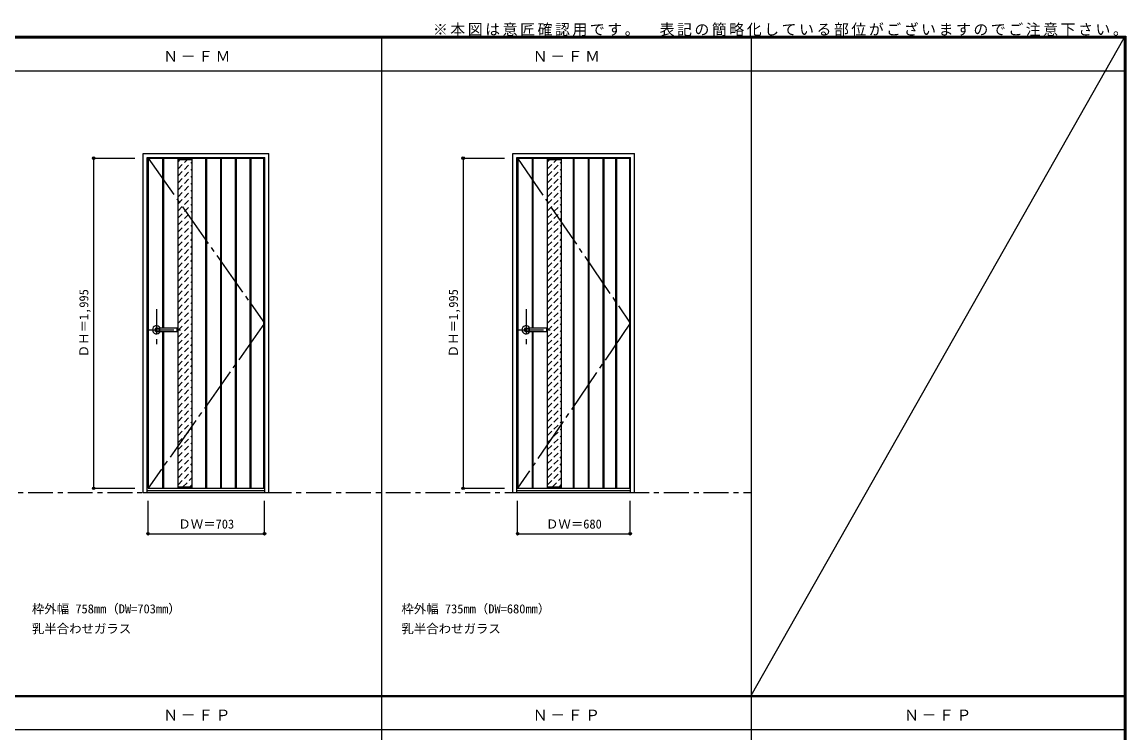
# Model space of a CAD drawing. Units: millimetres, scale not verified. Extents: x -6000 to 5700, y -4307 to 4260.
# Drawn here: x -966 to 5700, y -36 to 4260 of the extents above; entities that cross this region are included whole.
import ezdxf
from ezdxf.enums import TextEntityAlignment as Align

# ---------------------------------------------------------------- set-up
doc = ezdxf.new("R2010")
doc.units = ezdxf.units.MM
doc.header["$LTSCALE"] = 30
doc.header["$PDMODE"] = 32
doc.header["$PDSIZE"] = 15
for name, pattern in [('CHAIN1', [8, 5, -1, 1, -1]), ('CHAIN2', [12, 9, -1, 1, -1]), ('DASHED1', [1.8, 1.2, -0.6])]:
    doc.linetypes.add(name, pattern=pattern)
for name, color, linetype in [('0-1_通り芯', 4, 'CHAIN1'), ('0-2_扉', 3, 'Continuous'), ('0-3_仕上げ', 3, 'Continuous'), ('0-4_枠', 3, 'Continuous'), ('0-5_レバー', 3, 'Continuous'), ('0-7_', 7, 'CHAIN2'), ('0-A_文字', 7, 'Continuous'), ('0-B_寸法', 7, 'Continuous'), ('0-C_ハッチ', 4, 'DASHED1'), ('F-1_枠', 6, 'Continuous'), ('F-A_文字', 7, 'Continuous')]:
    doc.layers.add(name, color=color, linetype=linetype)
doc.styles.add('ＭＳ ゴシック', font='')
doc.styles.get('ＭＳ ゴシック').set_extended_font_data('MS Gothic')

msp = doc.modelspace()

# ---------------------------------------------------------------- linework, layer by layer
at = {"layer": '0-1_通り芯'}
for p, q in [((-154.2, 2524.5), (-154.2, 2314.5)), ((2077.4, 2524.5), (2077.4, 2314.5)), ((-199.2, 2400.5), (-9.2, 2400.5)), ((2032.4, 2400.5), (2222.4, 2400.5))]:
    msp.add_line(p, q, dxfattribs=at)
at = {"layer": '0-1_通り芯', "color": 7}
msp.add_line((-5490, 1418), (3436.4, 1418), dxfattribs=at)
at = {"layer": '0-2_扉'}
for p, q in [((-205.2, 3438), (497.8, 3438)), ((-205.2, 1443), (-205.2, 3438)), ((497.8, 1443), (497.8, 3438)), ((2026.4, 3438), (2706.4, 3438)), ((2026.4, 1443), (2026.4, 3438)), ((2706.4, 1443), (2706.4, 3438)), ((-205.2, 1443), (497.8, 1443)), ((2026.4, 1443), (2706.4, 1443))]:
    msp.add_line(p, q, dxfattribs=at)
at = {"layer": '0-3_仕上げ'}
for p, q in [((-202.2, 1443), (-202.2, 3438)), ((-115.2, 2412), (-115.2, 3438)), ((-110.2, 2412), (-110.2, 3438)), ((143.8, 1443), (143.8, 3438)), ((148.8, 1443), (148.8, 3438)), ((233.8, 1443), (233.8, 3438)), ((238.8, 1443), (238.8, 3438)), ((323.8, 1443), (323.8, 3438)), ((328.8, 1443), (328.8, 3438)), ((411.8, 1443), (411.8, 3438)), ((416.8, 1443), (416.8, 3438)), ((494.8, 1443), (494.8, 3438)), ((2029.4, 1443), (2029.4, 3438)), ((2116.4, 2412), (2116.4, 3438)), ((2121.4, 2412), (2121.4, 3438)), ((2363.9, 1443), (2363.9, 3438)), ((2368.9, 1443), (2368.9, 3438)), ((2453.9, 1443), (2453.9, 3438)), ((2458.9, 1443), (2458.9, 3438)), ((2543.9, 1443), (2543.9, 3438)), ((2548.9, 1443), (2548.9, 3438)), ((2620.4, 1443), (2620.4, 3438)), ((2625.4, 1443), (2625.4, 3438)), ((2703.4, 1443), (2703.4, 3438)), ((-115.2, 1443), (-115.2, 2389)), ((-110.2, 1443), (-110.2, 2389)), ((2116.4, 1443), (2116.4, 2389)), ((2121.4, 1443), (2121.4, 2389))]:
    msp.add_line(p, q, dxfattribs=at)
at = {"layer": '0-3_仕上げ', "color": 7}
for p, q in [((-24.2, 1443), (-24.2, 3438)), ((-24.2, 3430), (60.8, 3430)), ((60.8, 1443), (60.8, 3438)), ((2207.4, 1443), (2207.4, 3438)), ((2207.4, 3430), (2292.4, 3430)), ((2292.4, 1443), (2292.4, 3438)), ((-24.2, 1451), (60.8, 1451)), ((2207.4, 1451), (2292.4, 1451))]:
    msp.add_line(p, q, dxfattribs=at)
at = {"layer": '0-4_枠'}
for p, q in [((-234.2, 3465), (523.8, 3465)), ((-234.2, 1418), (-234.2, 3465)), ((-210.2, 3441), (499.8, 3441)), ((-210.2, 1418), (-210.2, 3441)), ((499.8, 1418), (499.8, 3441)), ((523.8, 1418), (523.8, 3465)), ((1997.4, 3465), (2732.4, 3465)), ((1997.4, 1418), (1997.4, 3465)), ((2021.4, 3441), (2708.4, 3441)), ((2021.4, 1418), (2021.4, 3441)), ((2708.4, 1418), (2708.4, 3441)), ((2732.4, 1418), (2732.4, 3465)), ((-234.2, 1418), (523.8, 1418)), ((-210.2, 1430), (499.8, 1430)), ((1997.4, 1418), (2732.4, 1418)), ((2021.4, 1430), (2708.4, 1430))]:
    msp.add_line(p, q, dxfattribs=at)
at = {"layer": '0-5_レバー'}
for p, q in [((-154.2, 2410), (-135.2, 2410)), ((-135.2, 2411), (-134.2, 2412)), ((-135.2, 2390), (-135.2, 2411)), ((-134.2, 2412), (-30.2, 2412)), ((-29.2, 2411), (-30.2, 2412)), ((-29.2, 2390), (-29.2, 2411)), ((2077.4, 2410), (2096.4, 2410)), ((2096.4, 2411), (2097.4, 2412)), ((2096.4, 2390), (2096.4, 2411)), ((2097.4, 2412), (2201.4, 2412)), ((2202.4, 2411), (2201.4, 2412)), ((2202.4, 2390), (2202.4, 2411)), ((-154.2, 2391), (-135.2, 2391)), ((-135.2, 2390), (-134.2, 2389)), ((-30.2, 2389), (-134.2, 2389)), ((-29.2, 2390), (-30.2, 2389)), ((2077.4, 2391), (2096.4, 2391)), ((2096.4, 2390), (2097.4, 2389)), ((2201.4, 2389), (2097.4, 2389)), ((2202.4, 2390), (2201.4, 2389))]:
    msp.add_line(p, q, dxfattribs=at)
at = {"layer": '0-5_レバー', "color": 4}
for p, q in [((-134.2, 2389), (-134.2, 2412)), ((-30.2, 2412), (-30.2, 2389)), ((2097.4, 2389), (2097.4, 2412)), ((2201.4, 2412), (2201.4, 2389))]:
    msp.add_line(p, q, dxfattribs=at)
for centre, radius, start, end in [((-154.2, 2400.5), 24.55, 27.93255, 332.06745), ((-154.2, 2400.5), 11, 59.72736, 300.27264), ((2077.4, 2400.5), 24.55, 27.93255, 332.06745), ((2077.4, 2400.5), 11, 59.72736, 300.27264)]:
    msp.add_arc(centre, radius, start, end, dxfattribs=at)
at = {"layer": '0-5_レバー'}
for centre in [(-154.2, 2400.5), (2077.4, 2400.5)]:
    msp.add_arc(centre, 9.5, 90, 270, dxfattribs=at)
at = {"layer": '0-7_'}
for p, q in [((-205.2, 3438), (497.8, 2440.5)), ((2026.4, 3438), (2706.4, 2440.5)), ((497.8, 2440.5), (-205.2, 1443)), ((2706.4, 2440.5), (2026.4, 1443))]:
    msp.add_line(p, q, dxfattribs=at)
at = {"layer": '0-B_寸法', "color": 4}
for p, q in [((-534.2, 3438), (-284.2, 3438)), ((-534.2, 3438), (-534.2, 1443)), ((1697.4, 3438), (1947.4, 3438)), ((1697.4, 3438), (1697.4, 1443)), ((-534.2, 1443), (-284.2, 1443)), ((1697.4, 1443), (1947.4, 1443)), ((-205.2, 1168), (-205.2, 1368)), ((497.8, 1168), (497.8, 1368)), ((2026.4, 1168), (2026.4, 1368)), ((2706.4, 1168), (2706.4, 1368)), ((-205.2, 1168), (497.8, 1168)), ((2026.4, 1168), (2706.4, 1168))]:
    msp.add_line(p, q, dxfattribs=at)
at = {"layer": '0-B_寸法'}
for p in [(-534.2, 3438), (1697.4, 3438), (-534.2, 1443), (1697.4, 1443), (-205.2, 1168), (497.8, 1168), (2026.4, 1168), (2706.4, 1168)]:
    msp.add_point(p, dxfattribs=at)
at = {"layer": '0-C_ハッチ'}
for p, q in [((-24.2, 3373.81), (31.99, 3430)), ((-24.2, 3416.23), (-10.43, 3430)), ((-24.2, 3331.38), (60.8, 3416.38)), ((2207.4, 3373.81), (2263.59, 3430)), ((2207.4, 3416.23), (2221.17, 3430)), ((2207.4, 3331.38), (2292.4, 3416.38)), ((-24.2, 3288.95), (60.8, 3373.95)), ((2207.4, 3288.95), (2292.4, 3373.95)), ((-24.2, 3246.53), (60.8, 3331.53)), ((-24.2, 3204.1), (60.8, 3289.1)), ((2207.4, 3246.53), (2292.4, 3331.53)), ((2207.4, 3204.1), (2292.4, 3289.1)), ((-24.2, 3161.68), (60.8, 3246.68)), ((-24.2, 3119.25), (60.8, 3204.25)), ((2207.4, 3161.68), (2292.4, 3246.68)), ((2207.4, 3119.25), (2292.4, 3204.25)), ((-24.2, 3076.82), (60.8, 3161.82)), ((2207.4, 3076.82), (2292.4, 3161.82)), ((-24.2, 3034.4), (60.8, 3119.4)), ((-24.2, 2991.97), (60.8, 3076.97)), ((2207.4, 3034.4), (2292.4, 3119.4)), ((2207.4, 2991.97), (2292.4, 3076.97)), ((-24.2, 2949.54), (60.8, 3034.54)), ((2207.4, 2949.54), (2292.4, 3034.54)), ((-24.2, 2907.12), (60.8, 2992.12)), ((-24.2, 2864.69), (60.8, 2949.69)), ((2207.4, 2907.12), (2292.4, 2992.12)), ((2207.4, 2864.69), (2292.4, 2949.69)), ((-24.2, 2822.26), (60.8, 2907.26)), ((2207.4, 2822.26), (2292.4, 2907.26)), ((-24.2, 2779.84), (60.8, 2864.84)), ((-24.2, 2737.41), (60.8, 2822.41)), ((2207.4, 2779.84), (2292.4, 2864.84)), ((2207.4, 2737.41), (2292.4, 2822.41)), ((-24.2, 2694.98), (60.8, 2779.98)), ((-24.2, 2652.56), (60.8, 2737.56)), ((2207.4, 2694.98), (2292.4, 2779.98)), ((2207.4, 2652.56), (2292.4, 2737.56)), ((-24.2, 2610.13), (60.8, 2695.13)), ((2207.4, 2610.13), (2292.4, 2695.13)), ((-24.2, 2567.71), (60.8, 2652.71)), ((-24.2, 2525.28), (60.8, 2610.28)), ((2207.4, 2567.71), (2292.4, 2652.71)), ((2207.4, 2525.28), (2292.4, 2610.28)), ((-24.2, 2482.85), (60.8, 2567.85)), ((2207.4, 2482.85), (2292.4, 2567.85)), ((-24.2, 2440.43), (60.8, 2525.43)), ((-24.2, 2398), (60.8, 2483)), ((2207.4, 2440.43), (2292.4, 2525.43)), ((2207.4, 2398), (2292.4, 2483)), ((-24.2, 2355.57), (60.8, 2440.57)), ((2207.4, 2355.57), (2292.4, 2440.57)), ((-24.2, 2313.15), (60.8, 2398.15)), ((-24.2, 2270.72), (60.8, 2355.72)), ((2207.4, 2313.15), (2292.4, 2398.15)), ((2207.4, 2270.72), (2292.4, 2355.72)), ((-24.2, 2228.29), (60.8, 2313.29)), ((-24.2, 2185.87), (60.8, 2270.87)), ((2207.4, 2228.29), (2292.4, 2313.29)), ((2207.4, 2185.87), (2292.4, 2270.87)), ((-24.2, 2143.44), (60.8, 2228.44)), ((2207.4, 2143.44), (2292.4, 2228.44)), ((-24.2, 2101.02), (60.8, 2186.02)), ((-24.2, 2058.59), (60.8, 2143.59)), ((2207.4, 2101.02), (2292.4, 2186.02)), ((2207.4, 2058.59), (2292.4, 2143.59)), ((-24.2, 2016.16), (60.8, 2101.16)), ((2207.4, 2016.16), (2292.4, 2101.16)), ((-24.2, 1973.74), (60.8, 2058.74)), ((-24.2, 1931.31), (60.8, 2016.31)), ((2207.4, 1973.74), (2292.4, 2058.74)), ((2207.4, 1931.31), (2292.4, 2016.31)), ((-24.2, 1888.88), (60.8, 1973.88)), ((2207.4, 1888.88), (2292.4, 1973.88)), ((-24.2, 1846.46), (60.8, 1931.46)), ((-24.2, 1804.03), (60.8, 1889.03)), ((2207.4, 1846.46), (2292.4, 1931.46)), ((2207.4, 1804.03), (2292.4, 1889.03)), ((-24.2, 1761.6), (60.8, 1846.6)), ((-24.2, 1719.18), (60.8, 1804.18)), ((2207.4, 1761.6), (2292.4, 1846.6)), ((2207.4, 1719.18), (2292.4, 1804.18)), ((-24.2, 1676.75), (60.8, 1761.75)), ((2207.4, 1676.75), (2292.4, 1761.75)), ((-24.2, 1634.32), (60.8, 1719.32)), ((-24.2, 1591.9), (60.8, 1676.9)), ((2207.4, 1634.32), (2292.4, 1719.32)), ((2207.4, 1591.9), (2292.4, 1676.9)), ((-24.2, 1549.47), (60.8, 1634.47)), ((2207.4, 1549.47), (2292.4, 1634.47)), ((-24.2, 1507.05), (60.8, 1592.05)), ((-24.2, 1464.62), (60.8, 1549.62)), ((2207.4, 1507.05), (2292.4, 1592.05)), ((2207.4, 1464.62), (2292.4, 1549.62)), ((4.61, 1451), (60.8, 1507.19)), ((2236.21, 1451), (2292.4, 1507.19)), ((47.03, 1451), (60.8, 1464.77)), ((2278.63, 1451), (2292.4, 1464.77))]:
    msp.add_line(p, q, dxfattribs=at)
at = {"layer": 'F-1_枠'}
for p, q in [((-6000, 4175), (5700, 4175)), ((-6000, 4170), (5700, 4170)), ((-6000, 4165), (5700, 4165)), ((1204.8, 4175), (1204.8, -3790)), ((3436.4, 4175), (3436.4, -3790)), ((5690, 4175), (5690, -4205)), ((5695, 4175), (5695, -4205)), ((5700, 4175), (5700, -4205)), ((-6000, 3965), (5700, 3965)), ((-6000, 190.5), (5700, 190.5)), ((-6000, 187.5), (5700, 187.5)), ((-6000, 184.5), (5700, 184.5)), ((-6000, -15.5), (5700, -15.5))]:
    msp.add_line(p, q, dxfattribs=at)
at = {"layer": 'F-A_文字'}
msp.add_line((3436.4, 190.5), (5690, 4165), dxfattribs=at)

# ---------------------------------------------------------------- texts
at = {"layer": '0-A_文字', "style": 'ＭＳ ゴシック'}
for s, p in [('枠外幅 758mm（DW=703mm）', (-906.8, 670.5)), ('枠外幅 735mm（DW=680mm）', (1324.8, 670.5)), ('乳半合わせガラス', (-906.8, 550.5)), ('乳半合わせガラス', (1324.8, 550.5))]:
    msp.add_text(s, height=54.99, dxfattribs=at).set_placement(p, align=Align.BOTTOM_LEFT)
at = {"layer": '0-A_文字', "char_height": 65.98, "attachment_point": 7, "style": 'ＭＳ ゴシック'}
for s, insert in [('\\T1.17;※本図は意匠確認用です。\u3000表記の簡略化している部位がございますのでご注意下さい。', (1515, 4175)), ('\\T1.17;Ｎ－ＦＭ', (-113.5, 4020)), ('\\T1.17;Ｎ－ＦＭ', (2118.1, 4020)), ('\\T1.17;Ｎ－ＦＰ', (-113.5, 39.5)), ('\\T1.17;Ｎ－ＦＰ', (2118.1, 39.5)), ('\\T1.17;Ｎ－ＦＰ', (4360.7, 39.5))]:
    msp.add_mtext(s, dxfattribs=dict(at, insert=insert))
at = {"layer": '0-B_寸法', "style": 'ＭＳ ゴシック'}
for p in [(-549.2, 2234.25), (1682.4, 2234.25)]:
    msp.add_text('ＤＨ＝1,995', height=54.99, rotation=90, dxfattribs=at).set_placement(p, align=Align.BOTTOM_LEFT)
for s, p in [('ＤＷ＝703', (-22.45, 1183)), ('ＤＷ＝680', (2197.65, 1183))]:
    msp.add_text(s, height=54.99, dxfattribs=at).set_placement(p, align=Align.BOTTOM_LEFT)

doc.saveas('drawing.dxf')
